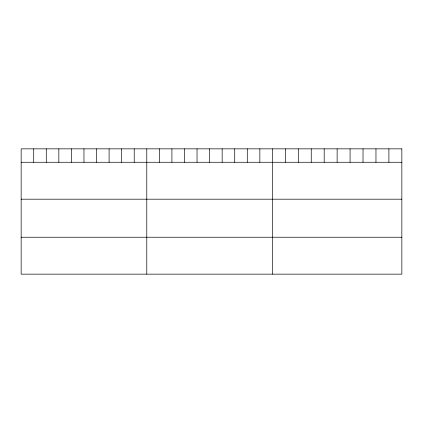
<?xml version="1.0" encoding="UTF-8"?>
<svg xmlns="http://www.w3.org/2000/svg" width="423" height="423" viewBox="0 0 423 423"><rect width="100%" height="100%" fill="white"/><g stroke="black" fill="none" stroke-linecap="round" stroke-linejoin="round"><path stroke-width="0.63" d="M21.15 162.268L401.85 162.268M21.15 199.191L401.85 199.191M21.15 237.229L401.85 237.229M388.906 148.848L388.906 162.268M375.962 148.848L375.962 162.268M363.019 148.848L363.019 162.268M350.075 148.848L350.075 162.268M337.131 148.848L337.131 162.268M324.187 148.848L324.187 162.268M311.243 148.848L311.243 162.268M298.3 148.848L298.3 162.268M285.356 148.848L285.356 162.268M272.412 148.848L272.412 274.152M259.849 148.848L259.849 162.268M247.286 148.848L247.286 162.268M234.723 148.848L234.723 162.268M222.16 148.848L222.16 162.268M209.597 148.848L209.597 162.268M197.033 148.848L197.033 162.268M184.47 148.848L184.47 162.268M171.907 148.848L171.907 162.268M159.344 148.848L159.344 162.268M146.781 148.848L146.781 274.152M134.218 148.848L134.218 162.268M121.655 148.848L121.655 162.268M109.092 148.848L109.092 162.268M96.529 148.848L96.529 162.268M83.966 148.848L83.966 162.268M71.402 148.848L71.402 162.268M58.839 148.848L58.839 162.268M46.276 148.848L46.276 162.268M33.713 148.848L33.713 162.268M401.85 148.848L21.15 148.848L21.15 274.152L401.85 274.152L401.85 148.848"/></g></svg>
